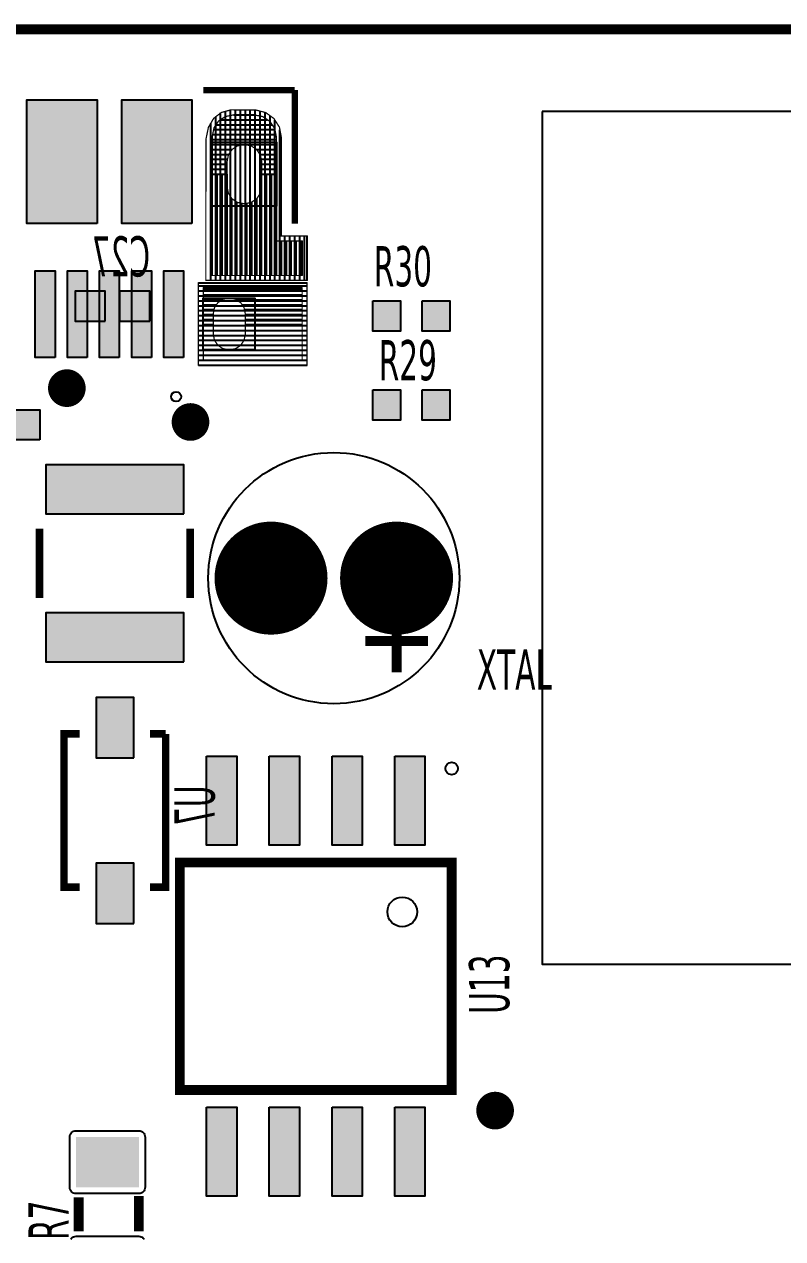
# Model space of a CAD drawing. Header units: millimetres. Extents: x 123.5 to 144.3, y 105.4 to 121.6.
# Drawn here: x 134.534 to 135.44, y 109.774 to 111.224 of the extents above; entities that cross this region are included whole.
import ezdxf

# ---------------------------------------------------------------- set-up
doc = ezdxf.new("R2010")
doc.units = ezdxf.units.MM
doc.layers.add('DESC', color=250, linetype='Continuous')
doc.styles.get("Standard").update_dxf_attribs({"font": 'tahoma.ttf'})

# ---------------------------------------------------------------- blocks, each defined once
blk = doc.blocks.new('RPAD')
blk.add_trace([(-0.5, -0.5), (-0.5, 0.5), (0.5, -0.5), (0.5, 0.5)])
blk = doc.blocks.new('EPAD')
at = {"const_width": 0.5}
blk.add_lwpolyline([(-0.25, 0, 1), (0.25, 0, 1)], format="xyb", close=True, dxfattribs=at)
blk = doc.blocks.new('psocboardV2')
for points, const_width in [([(113.39209, 109.24163), (120.03776, 109.24163), (120.03776, 112.35581), (113.39209, 112.35581), (113.39209, 109.24163)], 0.00787), ([(113.39209, 109.24163), (120.03776, 109.24163), (120.03776, 112.35581), (113.39209, 112.35581), (113.39209, 109.24163)], 0.00787), ([(113.39209, 109.24163), (120.03776, 109.24163), (120.03776, 112.35581), (113.39209, 112.35581), (113.39209, 109.24163)], 0.00787), ([(117.93697, 112.30738), (117.86413, 112.30738)], 0.005), ([(117.93697, 112.30738), (117.86413, 112.30738)], 0.005), ([(117.93697, 112.30738), (117.86413, 112.30738)], 0.005), ([(117.93697, 112.20108), (117.93697, 112.30738)], 0.005), ([(117.93697, 112.20108), (117.93697, 112.30738)], 0.005), ([(117.93697, 112.20108), (117.93697, 112.30738)], 0.005), ([(117.94681, 112.15581), (117.8661, 112.15581), (117.86619, 112.26806), (117.86816, 112.2777), (117.87238, 112.28488), (117.87841, 112.28952), (117.88583, 112.29155), (117.88579, 112.29163), (117.90557, 112.29159), (117.91381, 112.28948), (117.92039, 112.28469), (117.92476, 112.2778), (117.92634, 112.26939), (117.92629, 112.26792), (117.92634, 112.26801), (117.92634, 112.19124), (117.94681, 112.19124), (117.94681, 112.15581)], 0.001), ([(117.94681, 112.15581), (117.8661, 112.15581), (117.86619, 112.26806), (117.86816, 112.2777), (117.87238, 112.28488), (117.87841, 112.28952), (117.88583, 112.29155), (117.88579, 112.29163), (117.90557, 112.29159), (117.91381, 112.28948), (117.92039, 112.28469), (117.92476, 112.2778), (117.92634, 112.26939), (117.92629, 112.26792), (117.92634, 112.26801), (117.92634, 112.19124), (117.94681, 112.19124), (117.94681, 112.15581)], 0.001), ([(117.94681, 112.15581), (117.8661, 112.15581), (117.86619, 112.26806), (117.86816, 112.2777), (117.87238, 112.28488), (117.87841, 112.28952), (117.88583, 112.29155), (117.88579, 112.29163), (117.90557, 112.29159), (117.91381, 112.28948), (117.92039, 112.28469), (117.92476, 112.2778), (117.92634, 112.26939), (117.92629, 112.26792), (117.92634, 112.26801), (117.92634, 112.19124), (117.94681, 112.19124), (117.94681, 112.15581)], 0.001), ([(117.9224, 112.24045), (117.91059, 112.24045), (117.91059, 112.2503), (117.90953, 112.25572), (117.90661, 112.26009), (117.90223, 112.26301), (117.89681, 112.26408), (117.89139, 112.26301), (117.88701, 112.26009), (117.88409, 112.25572), (117.88303, 112.2503), (117.88303, 112.24045), (117.87122, 112.24045), (117.87122, 112.27038), (117.87256, 112.27719), (117.87623, 112.28269), (117.88173, 112.28636), (117.88854, 112.2877), (117.90429, 112.2877), (117.91142, 112.2863), (117.91717, 112.28246), (117.921, 112.27672), (117.9224, 112.26959), (117.9224, 112.24045)], 0.001), ([(117.9224, 112.24045), (117.91059, 112.24045), (117.91059, 112.2503), (117.90953, 112.25572), (117.90661, 112.26009), (117.90223, 112.26301), (117.89681, 112.26408), (117.89139, 112.26301), (117.88701, 112.26009), (117.88409, 112.25572), (117.88303, 112.2503), (117.88303, 112.24045), (117.87122, 112.24045), (117.87122, 112.27038), (117.87256, 112.27719), (117.87623, 112.28269), (117.88173, 112.28636), (117.88854, 112.2877), (117.90429, 112.2877), (117.91142, 112.2863), (117.91717, 112.28246), (117.921, 112.27672), (117.9224, 112.26959), (117.9224, 112.24045)], 0.001), ([(117.9224, 112.24045), (117.91059, 112.24045), (117.91059, 112.2503), (117.90953, 112.25572), (117.90661, 112.26009), (117.90223, 112.26301), (117.89681, 112.26408), (117.89139, 112.26301), (117.88701, 112.26009), (117.88409, 112.25572), (117.88303, 112.2503), (117.88303, 112.24045), (117.87122, 112.24045), (117.87122, 112.27038), (117.87256, 112.27719), (117.87623, 112.28269), (117.88173, 112.28636), (117.88854, 112.2877), (117.90429, 112.2877), (117.91142, 112.2863), (117.91717, 112.28246), (117.921, 112.27672), (117.9224, 112.26959), (117.9224, 112.24045)], 0.001), ([(117.94287, 112.15975), (117.87122, 112.15975), (117.87122, 112.24045), (117.88303, 112.24045), (117.88303, 112.23061), (117.88409, 112.22519), (117.88701, 112.22081), (117.89139, 112.21789), (117.89681, 112.21683), (117.90223, 112.21789), (117.90661, 112.22081), (117.90953, 112.22519), (117.91059, 112.23061), (117.91059, 112.24045), (117.9224, 112.24045), (117.9224, 112.1873), (117.94287, 112.1873), (117.94287, 112.15975)], 0.001), ([(117.94287, 112.15975), (117.87122, 112.15975), (117.87122, 112.24045), (117.88303, 112.24045), (117.88303, 112.23061), (117.88409, 112.22519), (117.88701, 112.22081), (117.89139, 112.21789), (117.89681, 112.21683), (117.90223, 112.21789), (117.90661, 112.22081), (117.90953, 112.22519), (117.91059, 112.23061), (117.91059, 112.24045), (117.9224, 112.24045), (117.9224, 112.1873), (117.94287, 112.1873), (117.94287, 112.15975)], 0.001), ([(117.94287, 112.15975), (117.87122, 112.15975), (117.87122, 112.24045), (117.88303, 112.24045), (117.88303, 112.23061), (117.88409, 112.22519), (117.88701, 112.22081), (117.89139, 112.21789), (117.89681, 112.21683), (117.90223, 112.21789), (117.90661, 112.22081), (117.90953, 112.22519), (117.91059, 112.23061), (117.91059, 112.24045), (117.9224, 112.24045), (117.9224, 112.1873), (117.94287, 112.1873), (117.94287, 112.15975)], 0.001), ([(117.8602, 112.08849), (117.94681, 112.08849), (117.94681, 112.15384), (117.8602, 112.15384), (117.8602, 112.08849)], 0.001), ([(117.8602, 112.08849), (117.94681, 112.08849), (117.94681, 112.15384), (117.8602, 112.15384), (117.8602, 112.08849)], 0.001), ([(117.8602, 112.08849), (117.94681, 112.08849), (117.94681, 112.15384), (117.8602, 112.15384), (117.8602, 112.08849)], 0.001), ([(117.94287, 112.1499), (117.86413, 112.1499), (117.86413, 112.12077), (117.87201, 112.12077), (117.87201, 112.12904), (117.87299, 112.13407), (117.87571, 112.13813), (117.87977, 112.14084), (117.8848, 112.14183), (117.88984, 112.14084), (117.8939, 112.13813), (117.89661, 112.13407), (117.8976, 112.12904), (117.8976, 112.12077), (117.94287, 112.12077), (117.94287, 112.1499)], 0.001), ([(117.94287, 112.1499), (117.86413, 112.1499), (117.86413, 112.12077), (117.87201, 112.12077), (117.87201, 112.12904), (117.87299, 112.13407), (117.87571, 112.13813), (117.87977, 112.14084), (117.8848, 112.14183), (117.88984, 112.14084), (117.8939, 112.13813), (117.89661, 112.13407), (117.8976, 112.12904), (117.8976, 112.12077), (117.94287, 112.12077), (117.94287, 112.1499)], 0.001), ([(117.94287, 112.1499), (117.86413, 112.1499), (117.86413, 112.12077), (117.87201, 112.12077), (117.87201, 112.12904), (117.87299, 112.13407), (117.87571, 112.13813), (117.87977, 112.14084), (117.8848, 112.14183), (117.88984, 112.14084), (117.8939, 112.13813), (117.89661, 112.13407), (117.8976, 112.12904), (117.8976, 112.12077), (117.94287, 112.12077), (117.94287, 112.1499)], 0.001), ([(117.94287, 112.09242), (117.86413, 112.09242), (117.86413, 112.12077), (117.87201, 112.12077), (117.87201, 112.11329), (117.87299, 112.10825), (117.87571, 112.10419), (117.87977, 112.10148), (117.8848, 112.10049), (117.88984, 112.10148), (117.8939, 112.10419), (117.89661, 112.10825), (117.8976, 112.11329), (117.8976, 112.12077), (117.94287, 112.12077), (117.94287, 112.09242)], 0.001), ([(117.94287, 112.09242), (117.86413, 112.09242), (117.86413, 112.12077), (117.87201, 112.12077), (117.87201, 112.11329), (117.87299, 112.10825), (117.87571, 112.10419), (117.87977, 112.10148), (117.8848, 112.10049), (117.88984, 112.10148), (117.8939, 112.10419), (117.89661, 112.10825), (117.8976, 112.11329), (117.8976, 112.12077), (117.94287, 112.12077), (117.94287, 112.09242)], 0.001), ([(117.94287, 112.09242), (117.86413, 112.09242), (117.86413, 112.12077), (117.87201, 112.12077), (117.87201, 112.11329), (117.87299, 112.10825), (117.87571, 112.10419), (117.87977, 112.10148), (117.8848, 112.10049), (117.88984, 112.10148), (117.8939, 112.10419), (117.89661, 112.10825), (117.8976, 112.11329), (117.8976, 112.12077), (117.94287, 112.12077), (117.94287, 112.09242)], 0.001), ([(117.73366, 111.90305), (117.73366, 111.95817)], 0.006), ([(117.73366, 111.90305), (117.73366, 111.95817)], 0.006), ([(117.73366, 111.90305), (117.73366, 111.95817)], 0.006), ([(117.85366, 111.95817), (117.85366, 111.90305)], 0.006), ([(117.85366, 111.95817), (117.85366, 111.90305)], 0.006), ([(117.85366, 111.95817), (117.85366, 111.90305)], 0.006), ([(118.01807, 111.8438), (118.01807, 111.8938)], 0.00787), ([(118.01807, 111.8438), (118.01807, 111.8938)], 0.00787), ([(118.01807, 111.8438), (118.01807, 111.8938)], 0.00787), ([(118.04307, 111.8688), (117.99307, 111.8688)], 0.00787), ([(118.04307, 111.8688), (117.99307, 111.8688)], 0.00787), ([(118.04307, 111.8688), (117.99307, 111.8688)], 0.00787), ([(117.76556, 111.67276), (117.75316, 111.67276), (117.75316, 111.79476), (117.76556, 111.79476)], 0.006), ([(117.76556, 111.67276), (117.75316, 111.67276), (117.75316, 111.79476), (117.76556, 111.79476)], 0.006), ([(117.76556, 111.67276), (117.75316, 111.67276), (117.75316, 111.79476), (117.76556, 111.79476)], 0.006), ([(117.82176, 111.79476), (117.83416, 111.79476)], 0.006), ([(117.83416, 111.79476), (117.83416, 111.67276), (117.82176, 111.67276)], 0.006), ([(117.82176, 111.79476), (117.83416, 111.79476)], 0.006), ([(117.83416, 111.79476), (117.83416, 111.67276), (117.82176, 111.67276)], 0.006), ([(117.82176, 111.79476), (117.83416, 111.79476)], 0.006), ([(117.83416, 111.79476), (117.83416, 111.67276), (117.82176, 111.67276)], 0.006), ([(117.84543, 111.69242), (117.84543, 111.51132), (118.06197, 111.51132), (118.06197, 111.69242), (117.84543, 111.69242)], 0.00787), ([(117.84543, 111.69242), (117.84543, 111.51132), (118.06197, 111.51132), (118.06197, 111.69242), (117.84543, 111.69242)], 0.00787), ([(117.84543, 111.69242), (117.84543, 111.51132), (118.06197, 111.51132), (118.06197, 111.69242), (117.84543, 111.69242)], 0.00787), ([(117.76476, 111.39879), (117.76476, 111.42579)], 0.00787), ([(117.76476, 111.39879), (117.76476, 111.42579)], 0.00787), ([(117.76476, 111.39879), (117.76476, 111.42579)], 0.00787), ([(117.81276, 111.39879), (117.81276, 111.42679)], 0.00787), ([(117.81276, 111.39879), (117.81276, 111.42679)], 0.00787), ([(117.81276, 111.39879), (117.81276, 111.42679)], 0.00787)]:
    blk.add_lwpolyline(points, dxfattribs=dict(const_width=const_width))
for points in [[(117.77949, 112.20108), (117.72358, 112.20108), (117.72358, 112.29951), (117.77949, 112.29951), (117.77949, 112.20108)], [(117.85508, 112.20108), (117.79917, 112.20108), (117.79917, 112.29951), (117.85508, 112.29951), (117.85508, 112.20108)], [(117.9224, 112.21486), (117.87122, 112.21486), (117.87122, 112.26604), (117.9224, 112.26604), (117.9224, 112.21486)], [(117.74602, 112.09459), (117.73028, 112.09459), (117.73028, 112.16349), (117.74602, 112.16349), (117.74602, 112.09459)], [(117.77161, 112.09459), (117.75587, 112.09459), (117.75587, 112.16349), (117.77161, 112.16349), (117.77161, 112.09459)], [(117.7972, 112.09459), (117.78146, 112.09459), (117.78146, 112.16349), (117.7972, 112.16349), (117.7972, 112.09459)], [(117.8228, 112.09459), (117.80705, 112.09459), (117.80705, 112.16349), (117.8228, 112.16349), (117.8228, 112.09459)], [(117.84839, 112.09459), (117.83264, 112.09459), (117.83264, 112.16349), (117.84839, 112.16349), (117.84839, 112.09459)], [(117.78598, 112.12334), (117.78598, 112.14734), (117.76198, 112.14734), (117.76198, 112.12334), (117.78598, 112.12334)], [(117.82141, 112.12334), (117.82141, 112.14734), (117.79741, 112.14734), (117.79741, 112.12334), (117.82141, 112.12334)], [(117.90528, 112.10049), (117.86394, 112.10049), (117.86394, 112.14183), (117.90528, 112.14183), (117.90528, 112.10049)], [(117.9992, 112.13946), (118.0212, 112.13946), (118.0212, 112.11546), (117.9992, 112.11546), (117.9992, 112.13946)], [(118.03857, 112.13946), (118.06057, 112.13946), (118.06057, 112.11546), (118.03857, 112.11546), (118.03857, 112.13946)], [(117.9992, 112.0686), (118.0212, 112.0686), (118.0212, 112.0446), (117.9992, 112.0446), (117.9992, 112.0686)], [(118.03857, 112.0686), (118.06057, 112.0686), (118.06057, 112.0446), (118.03857, 112.0446), (118.03857, 112.0686)], [(117.7338, 112.02885), (117.7118, 112.02885), (117.7118, 112.05285), (117.7338, 112.05285), (117.7338, 112.02885)], [(117.84866, 111.97011), (117.84866, 112.00911), (117.73866, 112.00911), (117.73866, 111.97011), (117.84866, 111.97011)], [(117.84866, 111.85211), (117.84866, 111.89111), (117.73866, 111.89111), (117.73866, 111.85211), (117.84866, 111.85211)], [(117.80866, 111.77576), (117.80866, 111.82376), (117.77866, 111.82376), (117.77866, 111.77576), (117.80866, 111.77576)], [(117.8667, 111.77713), (117.8907, 111.77713), (117.8907, 111.70613), (117.8667, 111.70613), (117.8667, 111.77713)], [(117.9167, 111.77713), (117.9407, 111.77713), (117.9407, 111.70613), (117.9167, 111.70613), (117.9167, 111.77713)], [(117.9667, 111.77713), (117.9907, 111.77713), (117.9907, 111.70613), (117.9667, 111.70613), (117.9667, 111.77713)], [(118.0167, 111.77713), (118.0407, 111.77713), (118.0407, 111.70613), (118.0167, 111.70613), (118.0167, 111.77713)], [(117.80866, 111.64376), (117.80866, 111.69176), (117.77866, 111.69176), (117.77866, 111.64376), (117.80866, 111.64376)], [(117.8667, 111.49761), (117.8907, 111.49761), (117.8907, 111.42661), (117.8667, 111.42661), (117.8667, 111.49761)], [(117.9167, 111.49761), (117.9407, 111.49761), (117.9407, 111.42661), (117.9167, 111.42661), (117.9167, 111.49761)], [(117.9667, 111.49761), (117.9907, 111.49761), (117.9907, 111.42661), (117.9667, 111.42661), (117.9667, 111.49761)], [(118.0167, 111.49761), (118.0407, 111.49761), (118.0407, 111.42661), (118.0167, 111.42661), (118.0167, 111.49761)], [(117.75776, 111.43379), (117.75776, 111.47379), (117.75786, 111.47481), (117.75814, 111.47576), (117.7586, 111.47661), (117.7592, 111.47735), (117.75994, 111.47795), (117.76079, 111.47841), (117.76173, 111.47869), (117.76276, 111.47879), (117.81276, 111.47879), (117.81378, 111.47869), (117.81472, 111.47841), (117.81557, 111.47795), (117.81631, 111.47735), (117.81692, 111.47661), (117.81737, 111.47576), (117.81766, 111.47481), (117.81776, 111.47379), (117.81776, 111.43379), (117.81766, 111.43277), (117.81737, 111.43182), (117.81692, 111.43097), (117.81631, 111.43024), (117.81557, 111.42963), (117.81472, 111.42918), (117.81378, 111.42889), (117.81276, 111.42879), (117.76276, 111.42879), (117.76173, 111.42889), (117.76079, 111.42918), (117.75994, 111.42963), (117.7592, 111.43024), (117.7586, 111.43097), (117.75814, 111.43182), (117.75786, 111.43277), (117.75776, 111.43379)]]:
    blk.add_lwpolyline(points, close=True)
for points in [[(117.87791, 112.15581), (117.87791, 112.28914)], [(117.87791, 112.15581), (117.87791, 112.28914)], [(117.87791, 112.15581), (117.87791, 112.28914)], [(117.88185, 112.15581), (117.88185, 112.29046)], [(117.88185, 112.15581), (117.88185, 112.29046)], [(117.88185, 112.15581), (117.88185, 112.29046)], [(117.88579, 112.29163), (117.88579, 112.29163)], [(117.88579, 112.29163), (117.88579, 112.29163)], [(117.88579, 112.29163), (117.88579, 112.29163)], [(117.88579, 112.15581), (117.88579, 112.29154)], [(117.88579, 112.15581), (117.88579, 112.29154)], [(117.88579, 112.15581), (117.88579, 112.29154)], [(117.88854, 112.2877), (117.90429, 112.2877)], [(117.88854, 112.2877), (117.90429, 112.2877)], [(117.88854, 112.2877), (117.90429, 112.2877)], [(117.88972, 112.15581), (117.88972, 112.29163)], [(117.88972, 112.15581), (117.88972, 112.29163)], [(117.88972, 112.15581), (117.88972, 112.29163)], [(117.89366, 112.15581), (117.89366, 112.29162)], [(117.89366, 112.15581), (117.89366, 112.29162)], [(117.89366, 112.15581), (117.89366, 112.29162)], [(117.8976, 112.15581), (117.8976, 112.29161)], [(117.8976, 112.15581), (117.8976, 112.29161)], [(117.8976, 112.15581), (117.8976, 112.29161)], [(117.90154, 112.15581), (117.90154, 112.2916)], [(117.90154, 112.15581), (117.90154, 112.2916)], [(117.90154, 112.15581), (117.90154, 112.2916)], [(117.90547, 112.15581), (117.90547, 112.29159)], [(117.90547, 112.15581), (117.90547, 112.29159)], [(117.90547, 112.15581), (117.90547, 112.29159)], [(117.90941, 112.15581), (117.90941, 112.2906)], [(117.90941, 112.15581), (117.90941, 112.2906)], [(117.90941, 112.15581), (117.90941, 112.2906)], [(117.91335, 112.15581), (117.91335, 112.28959)], [(117.91335, 112.15581), (117.91335, 112.28959)], [(117.91335, 112.15581), (117.91335, 112.28959)], [(118.13392, 112.29045), (118.13392, 111.61137), (118.34056, 111.61137), (118.34056, 112.29045), (118.13392, 112.29045)], [(117.87004, 112.15581), (117.87004, 112.2809)], [(117.87004, 112.15581), (117.87004, 112.2809)], [(117.87004, 112.15581), (117.87004, 112.2809)], [(117.87398, 112.15581), (117.87398, 112.28611)], [(117.87398, 112.15581), (117.87398, 112.28611)], [(117.87398, 112.15581), (117.87398, 112.28611)], [(117.87431, 112.27982), (117.91893, 112.27982)], [(117.87431, 112.27982), (117.91893, 112.27982)], [(117.87431, 112.27982), (117.91893, 112.27982)], [(117.87783, 112.28376), (117.91522, 112.28376)], [(117.87783, 112.28376), (117.91522, 112.28376)], [(117.87783, 112.28376), (117.91522, 112.28376)], [(117.91728, 112.15581), (117.91728, 112.28695)], [(117.91728, 112.15581), (117.91728, 112.28695)], [(117.91728, 112.15581), (117.91728, 112.28695)], [(117.92122, 112.15581), (117.92122, 112.28339)], [(117.92122, 112.15581), (117.92122, 112.28339)], [(117.92122, 112.15581), (117.92122, 112.28339)], [(117.87153, 112.27195), (117.92194, 112.27195)], [(117.87153, 112.27195), (117.92194, 112.27195)], [(117.87153, 112.27195), (117.92194, 112.27195)], [(117.8723, 112.27589), (117.92117, 112.27589)], [(117.8723, 112.27589), (117.92117, 112.27589)], [(117.8723, 112.27589), (117.92117, 112.27589)], [(117.92516, 112.15581), (117.92516, 112.27568)], [(117.92516, 112.15581), (117.92516, 112.27568)], [(117.92516, 112.15581), (117.92516, 112.27568)], [(117.87122, 112.26801), (117.9224, 112.26801)], [(117.87122, 112.26801), (117.9224, 112.26801)], [(117.87122, 112.26801), (117.9224, 112.26801)], [(117.87122, 112.26408), (117.9224, 112.26408)], [(117.87122, 112.26408), (117.9224, 112.26408)], [(117.87122, 112.26408), (117.9224, 112.26408)], [(117.87122, 112.26014), (117.88708, 112.26014)], [(117.87122, 112.26014), (117.88708, 112.26014)], [(117.87122, 112.26014), (117.88708, 112.26014)], [(117.90654, 112.26014), (117.9224, 112.26014)], [(117.90654, 112.26014), (117.9224, 112.26014)], [(117.90654, 112.26014), (117.9224, 112.26014)], [(117.87122, 112.2562), (117.88442, 112.2562)], [(117.87122, 112.2562), (117.88442, 112.2562)], [(117.87122, 112.2562), (117.88442, 112.2562)], [(117.87122, 112.25226), (117.88342, 112.25226)], [(117.87122, 112.25226), (117.88342, 112.25226)], [(117.87122, 112.25226), (117.88342, 112.25226)], [(117.9092, 112.2562), (117.9224, 112.2562)], [(117.9092, 112.2562), (117.9224, 112.2562)], [(117.9092, 112.2562), (117.9224, 112.2562)], [(117.9102, 112.25226), (117.9224, 112.25226)], [(117.9102, 112.25226), (117.9224, 112.25226)], [(117.9102, 112.25226), (117.9224, 112.25226)], [(117.87122, 112.24833), (117.88303, 112.24833)], [(117.87122, 112.24833), (117.88303, 112.24833)], [(117.87122, 112.24833), (117.88303, 112.24833)], [(117.87122, 112.24439), (117.88303, 112.24439)], [(117.87122, 112.24439), (117.88303, 112.24439)], [(117.87122, 112.24439), (117.88303, 112.24439)], [(117.87122, 112.15975), (117.87122, 112.24045)], [(117.87122, 112.24045), (117.88303, 112.24045)], [(117.87122, 112.15975), (117.87122, 112.24045)], [(117.87122, 112.24045), (117.88303, 112.24045)], [(117.87122, 112.15975), (117.87122, 112.24045)], [(117.87122, 112.24045), (117.88303, 112.24045)], [(117.87516, 112.15975), (117.87516, 112.24045)], [(117.87516, 112.15975), (117.87516, 112.24045)], [(117.87516, 112.15975), (117.87516, 112.24045)], [(117.87909, 112.15975), (117.87909, 112.24045)], [(117.87909, 112.15975), (117.87909, 112.24045)], [(117.87909, 112.15975), (117.87909, 112.24045)], [(117.88303, 112.15975), (117.88303, 112.24045)], [(117.88303, 112.15975), (117.88303, 112.24045)], [(117.88303, 112.15975), (117.88303, 112.24045)], [(117.91059, 112.24833), (117.9224, 112.24833)], [(117.91059, 112.24833), (117.9224, 112.24833)], [(117.91059, 112.24833), (117.9224, 112.24833)], [(117.91059, 112.24439), (117.9224, 112.24439)], [(117.91059, 112.24439), (117.9224, 112.24439)], [(117.91059, 112.24439), (117.9224, 112.24439)], [(117.91059, 112.15975), (117.91059, 112.24045)], [(117.91059, 112.24045), (117.9224, 112.24045)], [(117.91059, 112.15975), (117.91059, 112.24045)], [(117.91059, 112.24045), (117.9224, 112.24045)], [(117.91059, 112.15975), (117.91059, 112.24045)], [(117.91059, 112.24045), (117.9224, 112.24045)], [(117.91453, 112.15975), (117.91453, 112.24045)], [(117.91453, 112.15975), (117.91453, 112.24045)], [(117.91453, 112.15975), (117.91453, 112.24045)], [(117.91846, 112.15975), (117.91846, 112.24045)], [(117.91846, 112.15975), (117.91846, 112.24045)], [(117.91846, 112.15975), (117.91846, 112.24045)], [(117.9224, 112.15975), (117.9224, 112.24045)], [(117.9224, 112.15975), (117.9224, 112.24045)], [(117.9224, 112.15975), (117.9224, 112.24045)], [(117.88697, 112.15975), (117.88697, 112.22088)], [(117.88697, 112.15975), (117.88697, 112.22088)], [(117.88697, 112.15975), (117.88697, 112.22088)], [(117.90665, 112.15975), (117.90665, 112.22088)], [(117.90665, 112.15975), (117.90665, 112.22088)], [(117.90665, 112.15975), (117.90665, 112.22088)], [(117.89091, 112.15975), (117.89091, 112.21822)], [(117.89091, 112.15975), (117.89091, 112.21822)], [(117.89091, 112.15975), (117.89091, 112.21822)], [(117.89484, 112.15975), (117.89484, 112.21722)], [(117.89484, 112.15975), (117.89484, 112.21722)], [(117.89484, 112.15975), (117.89484, 112.21722)], [(117.89878, 112.15975), (117.89878, 112.21722)], [(117.89878, 112.15975), (117.89878, 112.21722)], [(117.89878, 112.15975), (117.89878, 112.21722)], [(117.90272, 112.15975), (117.90272, 112.21822)], [(117.90272, 112.15975), (117.90272, 112.21822)], [(117.90272, 112.15975), (117.90272, 112.21822)], [(117.92909, 112.15581), (117.92909, 112.19124)], [(117.92909, 112.15581), (117.92909, 112.19124)], [(117.92909, 112.15581), (117.92909, 112.19124)], [(117.93303, 112.15581), (117.93303, 112.19124)], [(117.93303, 112.15581), (117.93303, 112.19124)], [(117.93303, 112.15581), (117.93303, 112.19124)], [(117.93697, 112.15581), (117.93697, 112.19124)], [(117.93697, 112.15581), (117.93697, 112.19124)], [(117.93697, 112.15581), (117.93697, 112.19124)], [(117.94091, 112.15581), (117.94091, 112.19124)], [(117.94091, 112.15581), (117.94091, 112.19124)], [(117.94091, 112.15581), (117.94091, 112.19124)], [(117.94484, 112.15581), (117.94484, 112.19124)], [(117.94484, 112.15581), (117.94484, 112.19124)], [(117.94484, 112.15581), (117.94484, 112.19124)], [(117.94681, 112.15581), (117.94681, 112.19124)], [(117.94681, 112.15581), (117.94681, 112.19124)], [(117.94681, 112.15581), (117.94681, 112.19124)], [(117.92634, 112.15975), (117.92634, 112.1873)], [(117.92634, 112.15975), (117.92634, 112.1873)], [(117.92634, 112.15975), (117.92634, 112.1873)], [(117.93028, 112.15975), (117.93028, 112.1873)], [(117.93028, 112.15975), (117.93028, 112.1873)], [(117.93028, 112.15975), (117.93028, 112.1873)], [(117.93421, 112.15975), (117.93421, 112.1873)], [(117.93421, 112.15975), (117.93421, 112.1873)], [(117.93421, 112.15975), (117.93421, 112.1873)], [(117.93815, 112.15975), (117.93815, 112.1873)], [(117.93815, 112.15975), (117.93815, 112.1873)], [(117.93815, 112.15975), (117.93815, 112.1873)], [(117.94209, 112.15975), (117.94209, 112.1873)], [(117.94209, 112.15975), (117.94209, 112.1873)], [(117.94209, 112.15975), (117.94209, 112.1873)], [(117.94287, 112.15975), (117.94287, 112.1873)], [(117.94287, 112.15975), (117.94287, 112.1873)], [(117.94287, 112.15975), (117.94287, 112.1873)], [(117.8602, 112.15384), (117.94681, 112.15384)], [(117.8602, 112.15384), (117.94681, 112.15384)], [(117.8602, 112.15384), (117.94681, 112.15384)], [(117.8661, 112.15581), (117.8661, 112.15581)], [(117.8661, 112.15581), (117.8661, 112.15581)], [(117.8661, 112.15581), (117.8661, 112.15581)], [(117.8602, 112.15148), (117.94681, 112.15148)], [(117.8602, 112.15148), (117.94681, 112.15148)], [(117.8602, 112.15148), (117.94681, 112.15148)], [(117.8602, 112.14754), (117.94681, 112.14754)], [(117.8602, 112.14754), (117.94681, 112.14754)], [(117.8602, 112.14754), (117.94681, 112.14754)], [(117.8602, 112.1436), (117.94681, 112.1436)], [(117.8602, 112.1436), (117.94681, 112.1436)], [(117.8602, 112.1436), (117.94681, 112.1436)], [(117.86413, 112.1499), (117.94287, 112.1499)], [(117.86413, 112.1499), (117.94287, 112.1499)], [(117.86413, 112.1499), (117.94287, 112.1499)], [(117.86413, 112.14833), (117.94287, 112.14833)], [(117.86413, 112.14833), (117.94287, 112.14833)], [(117.86413, 112.14833), (117.94287, 112.14833)], [(117.86413, 112.14439), (117.94287, 112.14439)], [(117.86413, 112.14439), (117.94287, 112.14439)], [(117.86413, 112.14439), (117.94287, 112.14439)], [(117.8602, 112.13967), (117.94681, 112.13967)], [(117.8602, 112.13967), (117.94681, 112.13967)], [(117.8602, 112.13967), (117.94681, 112.13967)], [(117.8602, 112.13573), (117.94681, 112.13573)], [(117.8602, 112.13573), (117.94681, 112.13573)], [(117.8602, 112.13573), (117.94681, 112.13573)], [(117.86413, 112.14045), (117.87918, 112.14045)], [(117.86413, 112.14045), (117.87918, 112.14045)], [(117.86413, 112.14045), (117.87918, 112.14045)], [(117.86413, 112.13652), (117.87463, 112.13652)], [(117.86413, 112.13652), (117.87463, 112.13652)], [(117.86413, 112.13652), (117.87463, 112.13652)], [(117.89042, 112.14045), (117.94287, 112.14045)], [(117.89042, 112.14045), (117.94287, 112.14045)], [(117.89042, 112.14045), (117.94287, 112.14045)], [(117.89498, 112.13652), (117.94287, 112.13652)], [(117.89498, 112.13652), (117.94287, 112.13652)], [(117.89498, 112.13652), (117.94287, 112.13652)], [(117.8602, 112.13179), (117.94681, 112.13179)], [(117.8602, 112.13179), (117.94681, 112.13179)], [(117.8602, 112.13179), (117.94681, 112.13179)], [(117.8602, 112.12786), (117.94681, 112.12786)], [(117.8602, 112.12786), (117.94681, 112.12786)], [(117.8602, 112.12786), (117.94681, 112.12786)], [(117.8602, 112.12392), (117.94681, 112.12392)], [(117.8602, 112.12392), (117.94681, 112.12392)], [(117.8602, 112.12392), (117.94681, 112.12392)], [(117.86413, 112.13258), (117.8727, 112.13258)], [(117.86413, 112.13258), (117.8727, 112.13258)], [(117.86413, 112.13258), (117.8727, 112.13258)], [(117.86413, 112.12864), (117.87201, 112.12864)], [(117.86413, 112.12864), (117.87201, 112.12864)], [(117.86413, 112.12864), (117.87201, 112.12864)], [(117.86413, 112.12471), (117.87201, 112.12471)], [(117.86413, 112.12471), (117.87201, 112.12471)], [(117.86413, 112.12471), (117.87201, 112.12471)], [(117.8969, 112.13258), (117.94287, 112.13258)], [(117.8969, 112.13258), (117.94287, 112.13258)], [(117.8969, 112.13258), (117.94287, 112.13258)], [(117.8976, 112.12864), (117.94287, 112.12864)], [(117.8976, 112.12864), (117.94287, 112.12864)], [(117.8976, 112.12864), (117.94287, 112.12864)], [(117.8976, 112.12471), (117.94287, 112.12471)], [(117.8976, 112.12471), (117.94287, 112.12471)], [(117.8976, 112.12471), (117.94287, 112.12471)], [(117.8602, 112.11998), (117.94681, 112.11998)], [(117.8602, 112.11998), (117.94681, 112.11998)], [(117.8602, 112.11998), (117.94681, 112.11998)], [(117.8602, 112.11604), (117.94681, 112.11604)], [(117.8602, 112.11604), (117.94681, 112.11604)], [(117.8602, 112.11604), (117.94681, 112.11604)], [(117.86413, 112.12077), (117.87201, 112.12077)], [(117.86413, 112.12077), (117.87201, 112.12077)], [(117.86413, 112.12077), (117.87201, 112.12077)], [(117.86413, 112.12077), (117.87201, 112.12077)], [(117.86413, 112.12077), (117.87201, 112.12077)], [(117.86413, 112.12077), (117.87201, 112.12077)], [(117.86413, 112.11998), (117.87201, 112.11998)], [(117.86413, 112.11998), (117.87201, 112.11998)], [(117.86413, 112.11998), (117.87201, 112.11998)], [(117.86413, 112.11604), (117.87201, 112.11604)], [(117.86413, 112.11604), (117.87201, 112.11604)], [(117.86413, 112.11604), (117.87201, 112.11604)], [(117.8976, 112.12077), (117.94287, 112.12077)], [(117.8976, 112.12077), (117.94287, 112.12077)], [(117.8976, 112.12077), (117.94287, 112.12077)], [(117.8976, 112.12077), (117.94287, 112.12077)], [(117.8976, 112.12077), (117.94287, 112.12077)], [(117.8976, 112.12077), (117.94287, 112.12077)], [(117.8976, 112.11998), (117.94287, 112.11998)], [(117.8976, 112.11998), (117.94287, 112.11998)], [(117.8976, 112.11998), (117.94287, 112.11998)], [(117.8976, 112.11604), (117.94287, 112.11604)], [(117.8976, 112.11604), (117.94287, 112.11604)], [(117.8976, 112.11604), (117.94287, 112.11604)], [(117.8602, 112.11211), (117.94681, 112.11211)], [(117.8602, 112.11211), (117.94681, 112.11211)], [(117.8602, 112.11211), (117.94681, 112.11211)], [(117.8602, 112.10817), (117.94681, 112.10817)], [(117.8602, 112.10817), (117.94681, 112.10817)], [(117.8602, 112.10817), (117.94681, 112.10817)], [(117.8602, 112.10423), (117.94681, 112.10423)], [(117.8602, 112.10423), (117.94681, 112.10423)], [(117.8602, 112.10423), (117.94681, 112.10423)], [(117.86413, 112.11211), (117.87224, 112.11211)], [(117.86413, 112.11211), (117.87224, 112.11211)], [(117.86413, 112.11211), (117.87224, 112.11211)], [(117.86413, 112.10817), (117.87305, 112.10817)], [(117.86413, 112.10817), (117.87305, 112.10817)], [(117.86413, 112.10817), (117.87305, 112.10817)], [(117.86413, 112.10423), (117.87568, 112.10423)], [(117.86413, 112.10423), (117.87568, 112.10423)], [(117.86413, 112.10423), (117.87568, 112.10423)], [(117.89393, 112.10423), (117.94287, 112.10423)], [(117.89393, 112.10423), (117.94287, 112.10423)], [(117.89393, 112.10423), (117.94287, 112.10423)], [(117.89656, 112.10817), (117.94287, 112.10817)], [(117.89656, 112.10817), (117.94287, 112.10817)], [(117.89656, 112.10817), (117.94287, 112.10817)], [(117.89737, 112.11211), (117.94287, 112.11211)], [(117.89737, 112.11211), (117.94287, 112.11211)], [(117.89737, 112.11211), (117.94287, 112.11211)], [(117.8602, 112.1003), (117.94681, 112.1003)], [(117.8602, 112.1003), (117.94681, 112.1003)], [(117.8602, 112.1003), (117.94681, 112.1003)], [(117.8602, 112.09636), (117.94681, 112.09636)], [(117.8602, 112.09636), (117.94681, 112.09636)], [(117.8602, 112.09636), (117.94681, 112.09636)], [(117.86413, 112.1003), (117.94287, 112.1003)], [(117.86413, 112.1003), (117.94287, 112.1003)], [(117.86413, 112.1003), (117.94287, 112.1003)], [(117.86413, 112.09636), (117.94287, 112.09636)], [(117.86413, 112.09636), (117.94287, 112.09636)], [(117.86413, 112.09636), (117.94287, 112.09636)], [(117.8602, 112.09242), (117.94681, 112.09242)], [(117.8602, 112.09242), (117.94681, 112.09242)], [(117.8602, 112.09242), (117.94681, 112.09242)], [(117.8602, 112.08849), (117.94681, 112.08849)], [(117.8602, 112.08849), (117.94681, 112.08849)], [(117.8602, 112.08849), (117.94681, 112.08849)], [(117.86413, 112.09242), (117.94287, 112.09242)], [(117.86413, 112.09242), (117.94287, 112.09242)], [(117.86413, 112.09242), (117.94287, 112.09242)], [(117.7586, 111.39261), (117.7592, 111.39335), (117.75994, 111.39395), (117.76079, 111.39441), (117.76173, 111.39469), (117.76276, 111.39479), (117.81276, 111.39479), (117.81378, 111.39469), (117.81472, 111.39441), (117.81557, 111.39395), (117.81631, 111.39335), (117.81692, 111.39261)]]:
    blk.add_lwpolyline(points)
for centre, radius in [((117.84248, 112.06329), 0.00394), ((117.84248, 112.06329), 0.00394), ((117.84248, 112.06329), 0.00394), ((117.96807, 111.9188), 0.1), ((117.96807, 111.9188), 0.1), ((117.96807, 111.9188), 0.1), ((118.06197, 111.76723), 0.00492), ((118.06197, 111.76723), 0.00492), ((118.06197, 111.76723), 0.00492), ((118.0226, 111.65305), 0.01181), ((118.0226, 111.65305), 0.01181), ((118.0226, 111.65305), 0.01181)]:
    blk.add_circle(centre, radius)
for p, xscale, yscale, rotation in [((117.75154, 112.2503), 0.055906, 0.098425, 180), ((117.82713, 112.2503), 0.055906, 0.098425, 180), ((117.73815, 112.12904), 0.015748, 0.068898, 180), ((117.76374, 112.12904), 0.015748, 0.068898, 180), ((117.78933, 112.12904), 0.015748, 0.068898, 180), ((117.81492, 112.12904), 0.015748, 0.068898, 180), ((117.84051, 112.12904), 0.015748, 0.068898, 180), ((117.77398, 112.13534), 0.024, 0.024, 270), ((117.80941, 112.13534), 0.024, 0.024, 270), ((117.72279, 112.04085), 0.022, 0.024, 180), ((117.79366, 111.98961), 0.039, 0.11, 270), ((117.79366, 111.87161), 0.039, 0.11, 270), ((117.79366, 111.79976), 0.048, 0.03, 270), ((117.79366, 111.66776), 0.048, 0.03, 270), ((117.78776, 111.45379), 0.04, 0.05, 90)]:
    blk.add_blockref('RPAD', p, dxfattribs=dict(xscale=xscale, yscale=yscale, rotation=rotation))
for name, p, xscale, yscale in [('RPAD', (118.0102, 112.12746), 0.022, 0.024), ('RPAD', (118.04957, 112.12746), 0.022, 0.024), ('EPAD', (117.75541, 112.07008), 0.03, 0.03), ('RPAD', (118.0102, 112.0566), 0.022, 0.024), ('RPAD', (118.04957, 112.0566), 0.022, 0.024), ('EPAD', (117.8539, 112.04312), 0.03, 0.03), ('EPAD', (117.91807, 111.9188), 0.09, 0.09), ('EPAD', (118.01807, 111.9188), 0.09, 0.09), ('RPAD', (117.8787, 111.74163), 0.024, 0.071), ('RPAD', (117.9287, 111.74163), 0.024, 0.071), ('RPAD', (117.9787, 111.74163), 0.024, 0.071), ('RPAD', (118.0287, 111.74163), 0.024, 0.071), ('EPAD', (118.09655, 111.49484), 0.03, 0.03), ('RPAD', (117.8787, 111.46211), 0.024, 0.071), ('RPAD', (117.9287, 111.46211), 0.024, 0.071), ('RPAD', (117.9787, 111.46211), 0.024, 0.071), ('RPAD', (118.0287, 111.46211), 0.024, 0.071)]:
    blk.add_blockref(name, p, dxfattribs=dict(xscale=xscale, yscale=yscale))
at = {"text_generation_flag": 2, "width": 0.625}
blk.add_text('C27', height=0.032, dxfattribs=at).set_placement((117.82169, 112.15902))
blk.add_text('C27', height=0.032, dxfattribs=at).set_placement((117.82169, 112.15902))
blk.add_text('C27', height=0.032, dxfattribs=at).set_placement((117.82169, 112.15902))
at = {"width": 0.625}
for s, p in [('R30', (117.99988, 112.15115)), ('R30', (117.99988, 112.15115)), ('R30', (117.99988, 112.15115)), ('R29', (118.00382, 112.07634)), ('R29', (118.00382, 112.07634)), ('R29', (118.00382, 112.07634)), ('XTAL', (118.08198, 111.83004)), ('XTAL', (118.08198, 111.83004)), ('XTAL', (118.08198, 111.83004))]:
    blk.add_text(s, height=0.032, dxfattribs=at).set_placement(p)
at = {"text_generation_flag": 2, "width": 0.625}
blk.add_text('U7', height=0.032, rotation=90, dxfattribs=at).set_placement((117.87316, 111.75376))
blk.add_text('U7', height=0.032, rotation=90, dxfattribs=at).set_placement((117.87316, 111.75376))
blk.add_text('U7', height=0.032, rotation=90, dxfattribs=at).set_placement((117.87316, 111.75376))
at = {"width": 0.625}
for s, p in [('U13', (118.10781, 111.57187)), ('U13', (118.10781, 111.57187)), ('U13', (118.10781, 111.57187)), ('R7', (117.75682, 111.39179)), ('R7', (117.75682, 111.39179)), ('R7', (117.75682, 111.39179))]:
    blk.add_text(s, height=0.032, rotation=90, dxfattribs=at).set_placement(p)

msp = doc.modelspace()

# ---------------------------------------------------------------- block references
at = {"layer": 'DESC', "xscale": 1.5, "yscale": 1.5, "zscale": 1.5}
msp.add_blockref('psocboardV2', (-42.0481, -57.3152), dxfattribs=at)

doc.saveas('drawing.dxf')
